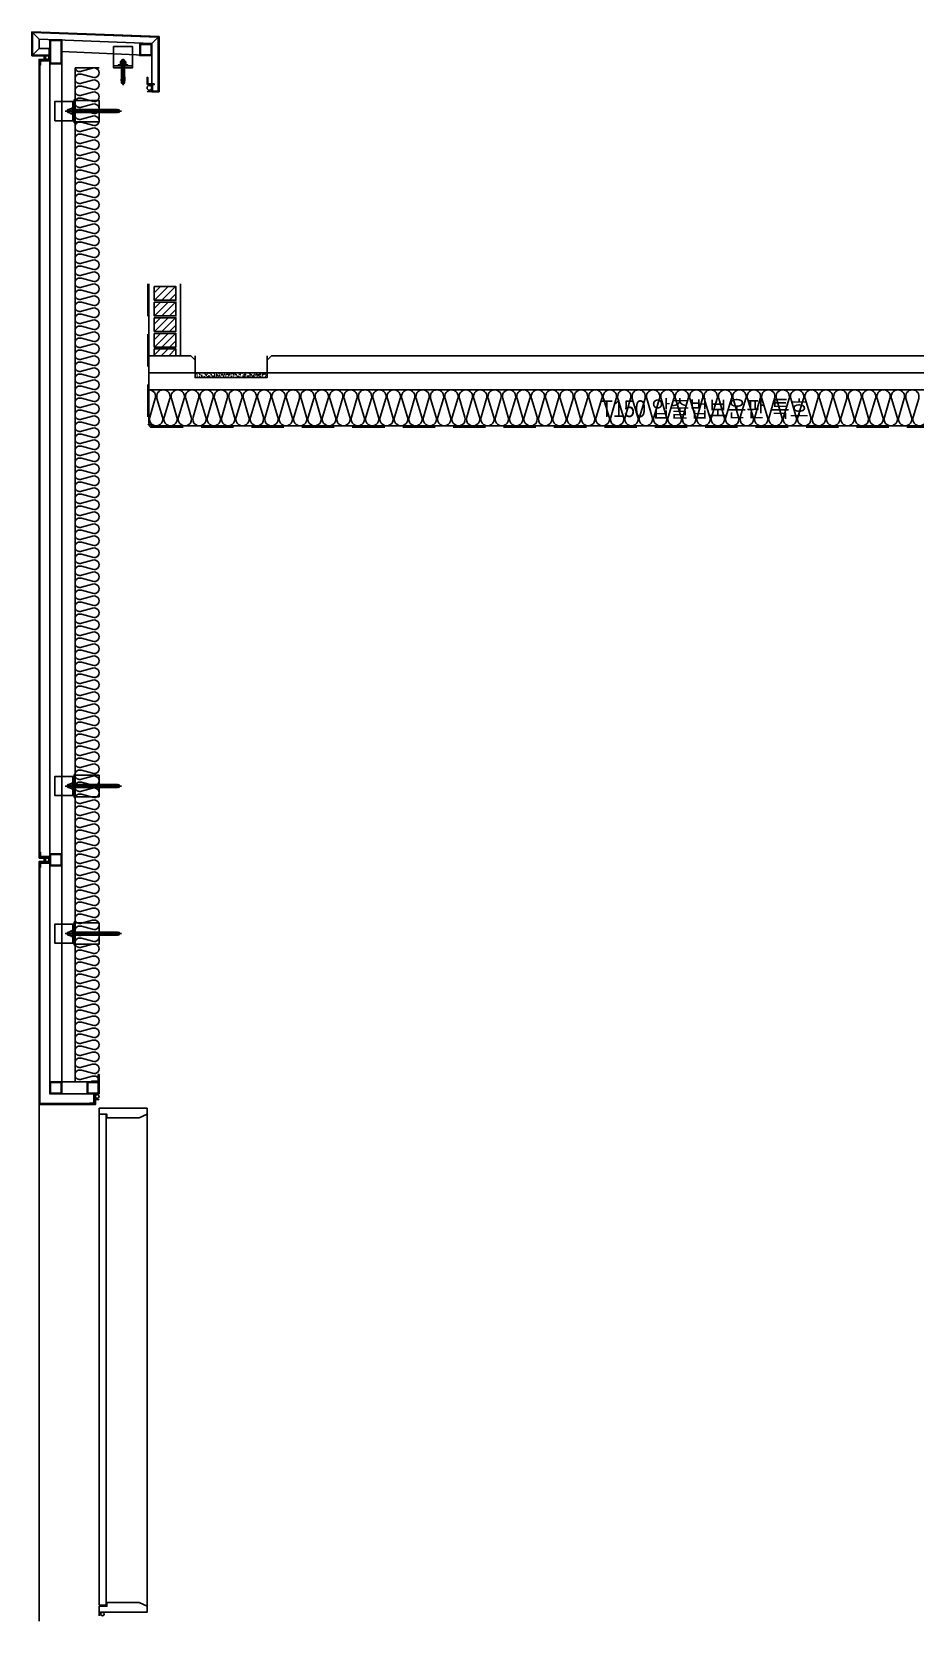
# Model space of a CAD drawing. Header units: millimetres. Extents: x 17311 to 801382, y -242618 to -104888.
# Drawn here: x 363581 to 367261, y -160952 to -154329 of the extents above; entities that cross this region are included whole.
import ezdxf
from ezdxf.enums import TextEntityAlignment as Align

# ---------------------------------------------------------------- set-up
doc = ezdxf.new("R2010")
doc.units = ezdxf.units.MM
doc.header["$LTSCALE"] = 250
doc.linetypes.add('HID', pattern=[2.8, 1.8, -1])
for name, color, linetype in [('0-Sheet', 7, 'Continuous'), ('A-DOOR', 4, 'Continuous'), ('A-ELE8', 8, 'Continuous'), ('A-ETC-8', 8, 'Continuous'), ('A-FIN', 6, 'Continuous'), ('A-FIN-8', 8, 'Continuous'), ('A-FIN-9', 7, 'Continuous'), ('A-HAT', 252, 'Continuous'), ('A-HAT-9', 9, 'Continuous'), ('A-HAT-WIREMESH', 9, 'g_mesh'), ('A-WALL', 3, 'Continuous'), ('A-WP', 1, 'HID'), ('ISL', 251, 'Continuous')]:
    doc.layers.add(name, color=color, linetype=linetype)
doc.layers.add('NOPLOT', color=191, linetype='Continuous', plot=False)
doc.layers.add('NOPLOT-단열', color=225, linetype='Continuous', plot=False)
doc.styles.add('Gdim', font='')
doc.styles.get('Gdim').set_extended_font_data('Dotum')
doc.linetypes.add('g_mesh', pattern='A,10,-0.8,["X",Gdim,S=0.6,R=0,X=-0.15,Y=-0.3],-0.8', length=11.6)

# ---------------------------------------------------------------- blocks, each defined once
blk = doc.blocks.new('너트 M12')
for p, q in [((-9, 0), (9, 0)), ((-9.5, -9), (-9.5, -0.5)), ((9, -9.5), (-9, -9.5)), ((0, -8.3), (0, -1.2)), ((9.5, -0.5), (9.5, -9))]:
    blk.add_line(p, q)
for centre, start, end in [((-9, -0.5), 90, 180), ((-9, -9), 180, 270), ((9, -0.5), 0, 90), ((9, -9), 270, 0)]:
    blk.add_arc(centre, 0.5, start, end)
at = {"extrusion": (0, 0, -1)}
for centre, major_axis, ratio, start_param, end_param in [((-4.8, -0.9), (-4.75, 0.31), 0.185359, -0.024388, 3.141593), ((4.8, -0.9), (4.75, 0.31), 0.185108, 3.141593, 6.30754), ((-4.8, -8.6), (4.75, 0.31), 0.187111, 0, 3.166211), ((4.8, -8.6), (-4.75, 0.31), 0.185991, 3.117121, 6.283185)]:
    blk.add_ellipse(centre, major_axis=major_axis, ratio=ratio, start_param=start_param, end_param=end_param, dxfattribs=at)
blk = doc.blocks.new('A$C4fb6b26a')
at = {"layer": 'A-ETC-8'}
for p, q in [((-277.5, -40), (-42.5, -40)), ((-267.5, -35.5), (-267.5, -44.5)), ((-265.5, -34), (-266, -34)), ((-266, -46), (-265.5, -46)), ((-254.5, -35.5), (-265.5, -34)), ((-265.5, -46), (-254.5, -44.5)), ((-260.1, -34.8), (-260.1, -36.5)), ((-260.1, -43.5), (-260.1, -45.2)), ((-259.6, -37.3), (-257.8, -38.5)), ((-259.6, -42.7), (-257.8, -41.5)), ((-244.1, -33.8), (-259.1, -33.8)), ((-259.1, -46.2), (-244.1, -46.2)), ((-249.6, -39), (-256.2, -39)), ((-249.6, -41), (-256.2, -41)), ((-254.5, -35.5), (-240.5, -35.5)), ((-254.5, -44.5), (-240.5, -44.5)), ((-249.1, -38.5), (-249.1, -38)), ((-249.1, -42), (-249.1, -41.5)), ((-245.1, -42), (-245.1, -38)), ((-244.1, -33.8), (-241.1, -33.8)), ((-244.1, -46.2), (-241.1, -46.2)), ((-241.1, -33.8), (-241.1, -46.2)), ((-240.5, -46), (-240.5, -34)), ((-237.5, -34), (-240.5, -34)), ((-240.5, -46), (-237.5, -46)), ((-237.5, -46), (-237.5, -34)), ((-183.5, -34), (-237.5, -34)), ((-237.5, -46), (-183.5, -46)), ((-183.5, -34), (-74, -34)), ((-74, -46), (-183.5, -46)), ((-80, 0), (-80, -80)), ((-62.7, -44.5), (-52.5, -44.5)), ((-62.5, -34), (-54, -34)), ((-62.5, -35.5), (-52.5, -35.5)), ((-62.5, -46), (-54, -46)), ((-54, -46), (-54, -34)), ((-52.5, -35.5), (-54, -34)), ((-52.5, -44.5), (-54, -46)), ((-52.5, -44.5), (-52.5, -35.5))]:
    blk.add_line(p, q, dxfattribs=at)
for points in [[(-83.5, 4.5), (-83.5, -84.5), (-183.5, -84.5), (-183.5, 4.5)], [(-80, -80), (-74, -80), (-74, 0), (-80, 0)], [(-74, -25), (-74, -55), (-72, -55), (-72, -25)]]:
    blk.add_lwpolyline(points, close=True, dxfattribs=at)
blk.add_lwpolyline([(-80, 7.5), (-80, -87.5, -0.414214), (-81, -88.5), (-83.5, -88.5), (-83.5, 8.5), (-81, 8.5, -0.414214)], format="xyb", close=True, dxfattribs=at)
blk.add_lwpolyline([(-80, -80), (0, -80), (0, 0), (-80, 0)], dxfattribs=at)
for centre, radius, start, end in [((-266, -35.5), 1.5, 90, 180), ((-266, -44.5), 1.5, 180, 270), ((-259.1, -34.8), 1, 90, 180), ((-259.1, -36.5), 1, 180, 236.30993), ((-259.1, -43.5), 1, 123.69007, 180), ((-259.1, -45.2), 1, 180, 270), ((-256.2, -36), 3, 236.30993, 270), ((-256.2, -44), 3, 90, 123.69007), ((-249.6, -38.5), 0.5, 270, 0), ((-249.6, -41.5), 0.5, 0, 90), ((-247.1, -38), 2, 90, 180), ((-247.1, -42), 2, 180, 270), ((-247.1, -38), 2, 0, 90), ((-247.1, -42), 2, 270, 0)]:
    blk.add_arc(centre, radius, start, end, dxfattribs=at)
at = {"layer": 'A-ETC-8', "xscale": -1, "rotation": 90}
blk.add_blockref('너트 M12', (-72, -40), dxfattribs=at)
blk = doc.blocks.new('A$Cab6a45e4')
at = {"layer": 'A-HAT-9'}
h = blk.add_hatch(dxfattribs=at)
h.set_pattern_fill('AR-SAND', color=256, scale=0.3)
h.set_pattern_definition([(37.5, (-113396.389, 321984.363), (-0.4800094, 14.6823971), [0, -11.5824, 0, -12.954, 0, -12.3825]), (7.5, (-113396.389, 321984.363), (13.4856985, 21.504753), [0, -6.2484, 0, -10.4394, 0, -4.0005]), (327.5, (-113405.761, 321984.363), (23.7297711, 0.04311554), [0, -3.81, 0, -13.716, 0, -17.907]), (317.5, (-113405.761, 321984.363), (22.9066936, 6.6878797), [0, -1.905, 0, -8.9916, 0, -10.287])])
h.paths.add_polyline_path([(0, 45), (300, 45), (300, 25), (0, 25)])
at = {"layer": 'A-FIN'}
for points in [[(-18, 116), (0, 98), (0, 25), (300, 25), (300, 98), (318, 116)], [(0, 45), (300, 45)]]:
    blk.add_lwpolyline(points, dxfattribs=at)
at = {"layer": 'NOPLOT'}
for p, q in [((0, 98), (0, 116)), ((300, 98), (300, 116))]:
    blk.add_line(p, q, dxfattribs=at)
blk = doc.blocks.new('A$C632c858f')
at = {"layer": 'A-ETC-8'}
blk.add_arc((-2.8, 0), 24, 341.82483, 18.17517, dxfattribs=at)
blk.add_ellipse((34, 0), major_axis=(7.59, 0), ratio=0.987937, dxfattribs=at)
blk = doc.blocks.new('A$Cae507117')
at = {"layer": 'A-ETC-8'}
for points in [[(-50, 0), (-50, -50), (0, -50), (0, 0)], [(-46.8, -3.2), (-46.8, -46.8), (-3.2, -46.8), (-3.2, -3.2)]]:
    blk.add_lwpolyline(points, close=True, dxfattribs=at)
blk = doc.blocks.new('M12-STUD ANCHOR')
at = {"layer": 'A-ETC-8'}
for p, q in [((17.8, 33.7), (17.8, 40.7)), ((28.2, 30.2), (18, 31.2)), ((18, 28.2), (18, 31.2)), ((18, 31.2), (29.2, 31.2)), ((28.2, 27.2), (18, 28.2)), ((28.7, 42.2), (19.2, 42.2)), ((28.7, 32.2), (19.2, 32.2)), ((22.7, 48), (23.9, 49.2)), ((34.7, 48), (22.7, 48)), ((22.7, -20.8), (22.7, 48)), ((23.3, 33.7), (23.3, 40.7)), ((33.5, 49.2), (23.9, 49.2)), ((23.9, -20.8), (23.9, 49.2)), ((28.2, 27.2), (28.2, 30.2)), ((39.5, 28.2), (28.2, 28.2)), ((28.7, 54.2), (28.7, -55.8)), ((28.7, 42.2), (38.2, 42.2)), ((28.7, 32.2), (38.2, 32.2)), ((29.2, 29.2), (29.2, 32.2)), ((39.5, 31.2), (29.2, 32.2)), ((39.5, 28.2), (29.2, 29.2)), ((33.5, 49.2), (34.7, 48)), ((33.5, -20.8), (33.5, 49.2)), ((34.2, 33.7), (34.2, 40.7)), ((34.7, -20.8), (34.7, 48)), ((39.5, 28.2), (39.5, 31.2)), ((39.7, 33.7), (39.7, 40.7)), ((20.5, -38.8), (21.7, -20.8)), ((28.7, -38.8), (20.5, -38.8)), ((21.7, -20.8), (24.3, -20.8)), ((22.7, -18.4), (34.7, -18.4)), ((22.7, -38.8), (22.7, -48.4)), ((22.7, -41.2), (34.7, -41.2)), ((22.7, -42.4), (34.7, -42.4)), ((22.7, -48.4), (28.7, -48.4)), ((28.7, -50.8), (22.7, -48.4)), ((28.7, -20.8), (24.8, -20.8)), ((25.8, -32.3), (32, -26.1)), ((26.2, -32.6), (32.3, -26.5)), ((31.1, -35.9), (27.5, -35.9)), ((31.1, -36.4), (27.5, -36.4)), ((35.7, -20.8), (28.7, -20.8)), ((31.1, -38.8), (28.7, -38.8)), ((28.7, -50.8), (34.7, -48.4)), ((34.7, -48.4), (28.7, -48.4)), ((32.3, -38.8), (36.9, -38.8)), ((34.7, -38.8), (34.7, -48.4)), ((36.9, -38.8), (35.7, -20.8))]:
    blk.add_line(p, q, dxfattribs=at)
for centre, radius, start, end in [((19.2, 40.7), 1.47, 90, 180), ((19.2, 33.7), 1.47, 180, 270), ((21.8, 40.7), 1.47, 360, 90), ((21.8, 33.7), 1.47, 270, 360), ((24.7, 40.7), 1.47, 90, 180), ((24.7, 33.7), 1.47, 180, 270), ((32.8, 40.7), 1.47, 360, 90), ((32.8, 33.7), 1.47, 270, 360), ((35.7, 40.7), 1.47, 90, 180), ((35.7, 33.7), 1.47, 180, 270), ((38.2, 40.7), 1.47, 360, 90), ((38.2, 33.7), 1.47, 270, 360), ((27.7, -21.9), 3.6, 161.96222, 315), ((27.7, -21.9), 3.12, 159.06665, 315), ((27.5, -34), 2.4, 135, 270), ((27.5, -34), 1.92, 135, 270), ((31.1, -25.3), 1.68, 315, 135), ((31.1, -25.3), 1.2, 315, 135), ((31.1, -37.6), 1.68, 314.41531, 90), ((31.1, -37.6), 1.2, 270, 90)]:
    blk.add_arc(centre, radius, start, end, dxfattribs=at)
blk = doc.blocks.new('A$C7453124a')
at = {"layer": 'A-ETC-8'}
for points in [[(-40, 88.4), (40, 88.4), (40, 0), (-40, 0)], [(-40, 8), (-40, 0), (40, 0), (40, 8)], [(-20, 8), (20, 8), (20, 12), (-20, 12)]]:
    blk.add_lwpolyline(points, close=True, dxfattribs=at)
blk.add_blockref('M12-STUD ANCHOR', (-28.7, -16.2), dxfattribs=at)
blk = doc.blocks.new('A$C74a2a393')
at = {"layer": 'A-ETC-8', "elevation": 0}
for points in [[(-50, -100), (-50, 0), (0, 0), (0, -100)], [(-46.8, -96.8), (-46.8, -3.2), (-3.2, -3.2), (-3.2, -96.8)]]:
    blk.add_lwpolyline(points, close=True, dxfattribs=at)
blk = doc.blocks.new('A$C6ecdb22c')
at = {"layer": '0-Sheet'}
for p, q in [((247, -97), (247, 127.1)), ((250, 130), (250, -100)), ((208, -73), (208, -70)), ((208, -70), (220, -70)), ((220, -73), (208, -73)), ((220, -100), (220, -73)), ((250, -100), (220, -100)), ((223, -70), (223, -97)), ((223, -97), (247, -97))]:
    blk.add_line(p, q, dxfattribs=at)
at = {"layer": 'A-ETC-8'}
for p, q in [((-250, 119.2), (-277, 147)), ((-277, 53), (-250, 80)), ((220, 100.9), (-250, 119.2)), ((-208, 53), (-208, 80)), ((218.5, 50.9), (-155, 67.8)), ((220, 100.9), (247, 127)), ((220, 50.9), (220, -70))]:
    blk.add_line(p, q, dxfattribs=at)
blk.add_lwpolyline([(-208, 80), (-250, 80), (-250, 119.2)], dxfattribs=at)
blk.add_lwpolyline([(-242, 31), (-207, 31), (-207, 42), (-205, 42), (-205, 29), (-240.3, 29, -0.226541), (-244, 25.3), (-244, 10.6), (-246, 10.6), (-246, 27, 0.414214)], format="xyb", close=True, dxfattribs=at)
blk.add_lwpolyline([(200, -70), (230, -70), (230, -67), (203, -67), (203, -40), (200, -40)], close=True, dxfattribs=at)
blk.add_arc((210, -163.7), 64.5, 81.08429, 98.91571, dxfattribs=at)
blk.add_ellipse((210, -83.5), major_axis=(0, 10), ratio=0.999542, dxfattribs=at)
at = {"layer": 'A-FIN-9'}
for p, q in [((-280, 50), (-280, 150)), ((-280, 150), (250, 130)), ((247, 127), (-277, 147)), ((-277, 147), (-277, 53)), ((-208, 50), (-280, 50)), ((-277, 53), (-205, 53)), ((-208, 43), (-208, 50)), ((-205, 43), (-208, 43)), ((-205, 53), (-205, 43))]:
    blk.add_line(p, q, dxfattribs=at)
at = {"layer": 'A-ETC-8'}
for name, p in [('A$C74a2a393', (-155, 116.6)), ('A$C7453124a', (100, 0)), ('A$Cae507117', (220, 100.9))]:
    blk.add_blockref(name, p, dxfattribs=at)
at = {"layer": 'A-ETC-8', "xscale": -1, "rotation": 180}
blk.add_blockref('A$C632c858f', (-250, 42.5), dxfattribs=at)

msp = doc.modelspace()

# ---------------------------------------------------------------- hatches: boundary and pattern name
at = {"layer": 'A-HAT', "lineweight": -3}
h = msp.add_hatch(dxfattribs=at)
h.set_pattern_fill('ANSI31', color=256, scale=7, style=0)
h.set_pattern_definition([(45, (280160.843, -153069.361), (-15.715448, 15.715448), [])])
h.paths.add_polyline_path([(364180.7, -155391), (364090.7, -155391), (364090.7, -155448), (364180.7, -155448)])
h = msp.add_hatch(dxfattribs=at)
h.set_pattern_fill('ANSI31', color=256, scale=7, style=0)
h.set_pattern_definition([(45, (280160.843, -153134.361), (-15.715448, 15.715448), [])])
h.paths.add_polyline_path([(364180.7, -155456), (364090.7, -155456), (364090.7, -155513), (364180.7, -155513)])
h = msp.add_hatch(dxfattribs=at)
h.set_pattern_fill('ANSI31', color=256, scale=7, style=0)
h.set_pattern_definition([(45, (280160.843, -153199.361), (-15.715448, 15.715448), [])])
h.paths.add_polyline_path([(364180.7, -155521), (364090.7, -155521), (364090.7, -155578), (364180.7, -155578)])
h = msp.add_hatch(dxfattribs=at)
h.set_pattern_fill('ANSI31', color=256, scale=7, style=0)
h.set_pattern_definition([(45, (280160.843, -153264.361), (-15.715448, 15.715448), [])])
h.paths.add_polyline_path([(364180.7, -155586), (364090.7, -155586), (364090.7, -155643), (364180.7, -155643)])
h = msp.add_hatch(dxfattribs=at)
h.set_pattern_fill('ANSI31', color=256, scale=7, style=0)
h.set_pattern_definition([(45, (280160.843, -153329.361), (-15.715448, 15.715448), [])])
h.paths.add_polyline_path([(364180.7, -155651), (364090.7, -155651), (364090.7, -155679.5), (364180.7, -155679.5)])

# ---------------------------------------------------------------- linework, layer by layer
at = {"layer": 'A-DOOR', "linetype": 'Continuous'}
for points in [[(363860.7, -158839.5), (363893.7, -158839.5), (363893.7, -158854.5), (364027.7, -158854.5), (364060.7, -158839.5), (364060.7, -158814.5), (363860.7, -158814.5)], [(363860.7, -160884.5), (363890.7, -160884.5), (363890.7, -158839.5), (363860.7, -158839.5)], [(363860.7, -160889.5), (363893.7, -160889.5), (363893.7, -160874.5), (364027.7, -160874.5), (364060.7, -160889.5), (364060.7, -160914.5), (363860.7, -160914.5)]]:
    msp.add_lwpolyline(points, close=True, dxfattribs=at)
at = {"layer": 'A-ELE8', "elevation": 0}
msp.add_lwpolyline([(363610.7, -158799.5), (363610.7, -160952)], dxfattribs=at)
at = {"layer": 'A-ELE8'}
msp.add_lwpolyline([(364060.7, -158814.5), (364060.7, -160914.5)], dxfattribs=at)
at = {"layer": 'A-ETC-8'}
for p, q in [((363655.7, -154462.9, 0), (363655.7, -158704.5, 0)), ((363705.7, -154462.9, 0), (363705.7, -158704.5, 0)), ((363705.7, -158704.5, 0), (363810.7, -158704.5, 0)), ((363705.7, -158754.5, 0), (363810.7, -158754.5, 0))]:
    msp.add_line(p, q, dxfattribs=at)
at = {"layer": 'A-ETC-8', "elevation": 0}
for points in [[(363618.7, -154448.5), (363653.7, -154448.5), (363653.7, -154437.5), (363655.7, -154437.5), (363655.7, -154450.5), (363620.3, -154450.5, -0.226541), (363616.7, -154454.1), (363616.7, -154469.2), (363614.7, -154469.2), (363614.7, -154452.5, 0.414214)], [(363841.7, -158791.5), (363841.7, -158756.5), (363852.7, -158756.5), (363852.7, -158754.5), (363839.7, -158754.5), (363839.7, -158789.8, 0.226541), (363836, -158793.5), (363821.3, -158793.5), (363821.3, -158795.5), (363837.7, -158795.5, -0.414214)]]:
    msp.add_lwpolyline(points, format="xyb", close=True, dxfattribs=at)
at = {"layer": 'A-ETC-8'}
for points in [[(363618.6, -157768), (363653.7, -157768), (363653.7, -157779), (363655.7, -157779), (363655.7, -157766), (363620.3, -157766, 0.226541), (363616.6, -157762.3), (363616.6, -157747.6), (363614.6, -157747.6), (363614.6, -157764, -0.414214)], [(363618.6, -157791), (363653.7, -157791), (363653.7, -157780), (363655.7, -157780), (363655.7, -157793), (363620.3, -157793, -0.226541), (363616.6, -157796.6), (363616.6, -157811.3), (363614.6, -157811.3), (363614.6, -157795, 0.414214)]]:
    msp.add_lwpolyline(points, format="xyb", close=True, dxfattribs=at)
at = {"layer": 'A-ETC-8', "elevation": 0}
msp.add_lwpolyline([(363860.7, -158704.5), (363830.7, -158704.5), (363830.7, -158701.5), (363857.7, -158701.5), (363857.7, -158674.5), (363860.7, -158674.5)], close=True, dxfattribs=at)
at = {"layer": 'A-ETC-8'}
msp.add_arc((363840.2, -160922), 21.8, 339.90916, 20.09084, dxfattribs=at)
msp.add_ellipse((363874.7, -160922), major_axis=(7.59, 0), ratio=0.987937, dxfattribs=at)
at = {"layer": 'A-FIN'}
for p, q in [((364200.7, -155679.5, 0), (364200.7, -155379.5, 0)), ((364242.7, -155679.5), (364060.7, -155679.5)), ((370252.7, -155679.5), (364578.7, -155679.5))]:
    msp.add_line(p, q, dxfattribs=at)
at = {"layer": 'A-FIN', "elevation": 0}
for points in [[(363651.7, -154448.5), (363651.7, -154444.5), (363610.7, -154444.5), (363610.7, -157772)], [(363614.7, -157768), (363614.7, -154448.5), (363651.7, -154448.5), (363651.7, -154448.5)], [(363610.7, -157772), (363651.6, -157772), (363651.6, -157768), (363614.7, -157768)], [(363610.7, -158799.5), (363610.7, -157787)], [(363610.7, -157787), (363610.7, -157787), (363651.6, -157787), (363651.6, -157791), (363614.7, -157791)], [(363614.7, -157791), (363614.7, -158795.5), (363841.7, -158795.5), (363841.7, -158758.5), (363845.7, -158758.5), (363845.7, -158799.5), (363610.7, -158799.5)]]:
    msp.add_lwpolyline(points, dxfattribs=at)
at = {"layer": 'A-FIN-8'}
for p, q in [((364068.7, -155379.5, 0), (364068.7, -155961.3)), ((364068.7, -155379.5, 0), (364068.7, -155961.3)), ((364078.9, -155971.5), (364068.7, -155961.3)), ((364078.9, -155971.5), (370242.4, -155971.5))]:
    msp.add_line(p, q, dxfattribs=at)
at = {"layer": 'A-HAT-WIREMESH', "ltscale": 0.6}
msp.add_line((370252.7, -155750.5), (364068.7, -155750.5), dxfattribs=at)
at = {"layer": 'A-WALL'}
for points in [[(364090.7, -155391), (364090.7, -155448), (364180.7, -155448), (364180.7, -155391)], [(364090.7, -155456), (364090.7, -155513), (364180.7, -155513), (364180.7, -155456)], [(364090.7, -155521), (364090.7, -155578), (364180.7, -155578), (364180.7, -155521)], [(364090.7, -155586), (364090.7, -155643), (364180.7, -155643), (364180.7, -155586)], [(364090.7, -155651), (364090.7, -155679.5), (364180.7, -155679.5), (364180.7, -155651)]]:
    msp.add_lwpolyline(points, close=True, dxfattribs=at)
at = {"layer": 'A-WP', "ltscale": 0.3}
for p, q in [((364063.7, -155379.5, 0), (364063.7, -155964.3)), ((364075.8, -155976.5), (364063.7, -155964.3)), ((364075.8, -155976.5), (370245.5, -155976.5))]:
    msp.add_line(p, q, dxfattribs=at)
at = {"layer": 'ISL'}
for p, q in [((363760.7, -158704.5), (363760.7, -154479.5)), ((363860.7, -154479.5), (363760.7, -154479.5)), ((364068.7, -155821.5), (370252.7, -155821.5))]:
    msp.add_line(p, q, dxfattribs=at)
for points in [[(363761.1, -154479.5, 0.459569), (363787.8, -154494), (363833.6, -154481.6, -1.449198), (363833.6, -154519), (363787.8, -154506.6, 0.524856), (363760.7, -154525.3, 0.524856), (363787.8, -154544), (363833.6, -154531.6, -1.449198), (363833.6, -154569), (363787.8, -154556.6, 0.524856), (363760.7, -154575.3, 0.524856), (363787.8, -154594), (363833.6, -154581.6, -1.449198), (363833.6, -154619), (363787.8, -154606.6, 0.524856), (363760.7, -154625.3, 0.524856), (363787.8, -154644), (363833.6, -154631.6, -1.449198), (363833.6, -154669), (363787.8, -154656.6, 0.524856), (363760.7, -154675.3, 0.524856), (363787.8, -154694), (363833.6, -154681.6, -1.449198), (363833.6, -154719), (363787.8, -154706.6, 0.524856), (363760.7, -154725.3, 0.524856), (363787.8, -154744), (363833.6, -154731.6, -1.449198), (363833.6, -154769), (363787.8, -154756.6, 0.524856), (363760.7, -154775.3, 0.524856), (363787.8, -154794), (363833.6, -154781.6, -1.449198), (363833.6, -154819), (363787.8, -154806.6, 0.524856), (363760.7, -154825.3, 0.524856), (363787.8, -154844), (363833.6, -154831.6, -1.449198), (363833.6, -154869), (363787.8, -154856.6, 0.524856), (363760.7, -154875.3, 0.524856), (363787.8, -154894), (363833.6, -154881.6, -1.449198), (363833.6, -154919), (363787.8, -154906.6, 0.524856), (363760.7, -154925.3, 0.524856), (363787.8, -154944), (363833.6, -154931.6, -1.449198), (363833.6, -154969), (363787.8, -154956.6, 0.524856), (363760.7, -154975.3, 0.524856), (363787.8, -154994), (363833.6, -154981.6, -1.449198), (363833.6, -155019), (363787.8, -155006.6, 0.524856), (363760.7, -155025.3, 0.524856), (363787.8, -155044), (363833.6, -155031.6, -1.449198), (363833.6, -155069), (363787.8, -155056.6, 0.524856), (363760.7, -155075.3, 0.524856), (363787.8, -155094), (363833.6, -155081.6, -1.449198), (363833.6, -155119), (363787.8, -155106.6, 0.524856), (363760.7, -155125.3, 0.524856), (363787.8, -155144), (363833.6, -155131.6, -1.449198), (363833.6, -155169), (363787.8, -155156.6, 0.524856), (363760.7, -155175.3, 0.524856), (363787.8, -155194), (363833.6, -155181.6, -1.449198), (363833.6, -155219), (363787.8, -155206.6, 0.524856), (363760.7, -155225.3, 0.524856), (363787.8, -155244), (363833.6, -155231.6, -1.449198), (363833.6, -155269), (363787.8, -155256.6, 0.524856), (363760.7, -155275.3, 0.524856), (363787.8, -155294), (363833.6, -155281.6, -1.449198), (363833.6, -155319), (363787.8, -155306.6, 0.524856), (363760.7, -155325.3, 0.524856), (363787.8, -155344), (363833.6, -155331.6, -1.449198), (363833.6, -155369), (363787.8, -155356.6, 0.524856), (363760.7, -155375.3, 0.524856), (363787.8, -155394), (363833.6, -155381.6, -1.449198), (363833.6, -155419), (363787.8, -155406.6, 0.524856), (363760.7, -155425.3, 0.524856), (363787.8, -155444), (363833.6, -155431.6, -1.449198), (363833.6, -155469), (363787.8, -155456.6, 0.524856), (363760.7, -155475.3, 0.524856), (363787.8, -155494), (363833.6, -155481.6, -1.449198), (363833.6, -155519), (363787.8, -155506.6, 0.524856), (363760.7, -155525.3, 0.524856), (363787.8, -155544), (363833.6, -155531.6, -1.449198), (363833.6, -155569), (363787.8, -155556.6, 0.524856), (363760.7, -155575.3, 0.524856), (363787.8, -155594), (363833.6, -155581.6, -1.449198), (363833.6, -155619), (363787.8, -155606.6, 0.524856), (363760.7, -155625.3, 0.524856), (363787.8, -155644), (363833.6, -155631.6, -1.449198), (363833.6, -155669), (363787.8, -155656.6, 0.524856), (363760.7, -155675.3, 0.524856), (363787.8, -155694), (363833.6, -155681.6, -1.449198), (363833.6, -155719), (363787.8, -155706.6, 0.519766), (363760.7, -155725)], [(363860.7, -158700.3, 0.525093), (363833.6, -158681.6), (363787.8, -158694, -0.524856), (363760.7, -158675.3, -0.524856), (363787.8, -158656.6), (363833.6, -158669, 1.449198), (363833.6, -158631.6), (363787.8, -158644, -0.524856), (363760.7, -158625.3, -0.524856), (363787.8, -158606.6), (363833.6, -158619, 1.449198), (363833.6, -158581.6), (363787.8, -158594, -0.524856), (363760.7, -158575.3, -0.524856), (363787.8, -158556.6), (363833.6, -158569, 1.449198), (363833.6, -158531.6), (363787.8, -158544, -0.524856), (363760.7, -158525.3, -0.524856), (363787.8, -158506.6), (363833.6, -158519, 1.449198), (363833.6, -158481.6), (363787.8, -158494, -0.524856), (363760.7, -158475.3, -0.524856), (363787.8, -158456.6), (363833.6, -158469, 1.449198), (363833.6, -158431.6), (363787.8, -158444, -0.524856), (363760.7, -158425.3, -0.524856), (363787.8, -158406.6), (363833.6, -158419, 1.449198), (363833.6, -158381.6), (363787.8, -158394, -0.524856), (363760.7, -158375.3, -0.524856), (363787.8, -158356.6), (363833.6, -158369, 1.449198), (363833.6, -158331.6), (363787.8, -158344, -0.524856), (363760.7, -158325.3, -0.524856), (363787.8, -158306.6), (363833.6, -158319, 1.449198), (363833.6, -158281.6), (363787.8, -158294, -0.524856), (363760.7, -158275.3, -0.524856), (363787.8, -158256.6), (363833.6, -158269, 1.449198), (363833.6, -158231.6), (363787.8, -158244, -0.524856), (363760.7, -158225.3, -0.524856), (363787.8, -158206.6), (363833.6, -158219, 1.449198), (363833.6, -158181.6), (363787.8, -158194, -0.524856), (363760.7, -158175.3, -0.524856), (363787.8, -158156.6), (363833.6, -158169, 0.525094), (363860.7, -158150.3, 0.525094), (363833.6, -158131.6), (363787.8, -158144, -0.524856), (363760.7, -158125.3, -0.524856), (363787.8, -158106.6), (363833.6, -158119, 1.449198), (363833.6, -158081.6), (363787.8, -158094, -0.524856), (363760.7, -158075.3, -0.524856), (363787.8, -158056.6), (363833.6, -158069, 1.449198), (363833.6, -158031.6), (363787.8, -158044, -0.524856), (363760.7, -158025.3, -0.524856), (363787.8, -158006.6), (363833.6, -158019, 1.449198), (363833.6, -157981.6), (363787.8, -157994, -0.524856), (363760.7, -157975.3, -0.524856), (363787.8, -157956.6), (363833.6, -157969, 1.449198), (363833.6, -157931.6), (363787.8, -157944, -0.524856), (363760.7, -157925.3, -0.524856), (363787.8, -157906.6), (363833.6, -157919, 1.449198), (363833.6, -157881.6), (363787.8, -157894, -0.524856), (363760.7, -157875.3, -0.524856), (363787.8, -157856.6), (363833.6, -157869, 1.449198), (363833.6, -157831.6), (363787.8, -157844, -0.524856), (363760.7, -157825.3, -0.524856), (363787.8, -157806.6), (363833.6, -157819, 1.449198), (363833.6, -157781.6), (363787.8, -157794, -0.524856), (363760.7, -157775.3, -0.524856), (363787.8, -157756.6), (363833.6, -157769, 1.449198), (363833.6, -157731.6), (363787.8, -157744, -0.524856), (363760.7, -157725.3, -0.524856), (363787.8, -157706.6), (363833.6, -157719, 1.449198), (363833.6, -157681.6), (363787.8, -157694, -0.524856), (363760.7, -157675.3, -0.524856), (363787.8, -157656.6), (363833.6, -157669, 1.449198), (363833.6, -157631.6), (363787.8, -157644, -0.524856), (363760.7, -157625.3, -0.524856), (363787.8, -157606.6), (363833.6, -157619, 1.449198), (363833.6, -157581.6), (363787.8, -157594, -0.524856), (363760.7, -157575.3, -0.524856), (363787.8, -157556.6), (363833.6, -157569, 1.449198), (363833.6, -157531.6), (363787.8, -157544, -0.524856), (363760.7, -157525.3, -0.524856), (363787.8, -157506.6), (363833.6, -157519, 1.449198), (363833.6, -157481.6), (363787.8, -157494, -0.524856), (363760.7, -157475.3, -0.524856), (363787.8, -157456.6), (363833.6, -157469, 1.449198), (363833.6, -157431.6), (363787.8, -157444, -0.524856), (363760.7, -157425.3, -0.524856), (363787.8, -157406.6), (363833.6, -157419, 1.449198), (363833.6, -157381.6), (363787.8, -157394, -0.524856), (363760.7, -157375.3, -0.524856), (363787.8, -157356.6), (363833.6, -157369, 1.449198), (363833.6, -157331.6), (363787.8, -157344, -0.524856), (363760.7, -157325.3, -0.524856), (363787.8, -157306.6), (363833.6, -157319, 1.449198), (363833.6, -157281.6), (363787.8, -157294, -0.524856), (363760.7, -157275.3, -0.524856), (363787.8, -157256.6), (363833.6, -157269, 1.449198), (363833.6, -157231.6), (363787.8, -157244, -0.524856), (363760.7, -157225.3, -0.524856), (363787.8, -157206.6), (363833.6, -157219, 1.449198), (363833.6, -157181.6), (363787.8, -157194, -0.524856), (363760.7, -157175.3, -0.524856), (363787.8, -157156.6), (363833.6, -157169, 1.449198), (363833.6, -157131.6), (363787.8, -157144, -0.524856), (363760.7, -157125.3, -0.524856), (363787.8, -157106.6), (363833.6, -157119, 1.449198), (363833.6, -157081.6), (363787.8, -157094, -0.524856), (363760.7, -157075.3, -0.524856), (363787.8, -157056.6), (363833.6, -157069, 1.449198), (363833.6, -157031.6), (363787.8, -157044, -0.524856), (363760.7, -157025.3, -0.524856), (363787.8, -157006.6), (363833.6, -157019, 1.449198), (363833.6, -156981.6), (363787.8, -156994, -0.524856), (363760.7, -156975.3, -0.524856), (363787.8, -156956.6), (363833.6, -156969, 1.449198), (363833.6, -156931.6), (363787.8, -156944, -0.524856), (363760.7, -156925.3, -0.524856), (363787.8, -156906.6), (363833.6, -156919, 1.449198), (363833.6, -156881.6), (363787.8, -156894, -0.524856), (363760.7, -156875.3, -0.524856), (363787.8, -156856.6), (363833.6, -156869, 1.449198), (363833.6, -156831.6), (363787.8, -156844, -0.524856), (363760.7, -156825.3, -0.524856), (363787.8, -156806.6), (363833.6, -156819, 1.449198), (363833.6, -156781.6), (363787.8, -156794, -0.524856), (363760.7, -156775.3, -0.524856), (363787.8, -156756.6), (363833.6, -156769, 1.449198), (363833.6, -156731.6), (363787.8, -156744, -0.524856), (363760.7, -156725.3, -0.524856), (363787.8, -156706.6), (363833.6, -156719, 1.449198), (363833.6, -156681.6), (363787.8, -156694, -0.524856), (363760.7, -156675.3, -0.524856), (363787.8, -156656.6), (363833.6, -156669, 1.449198), (363833.6, -156631.6), (363787.8, -156644, -0.524856), (363760.7, -156625.3, -0.524856), (363787.8, -156606.6), (363833.6, -156619, 1.449198), (363833.6, -156581.6), (363787.8, -156594, -0.524856), (363760.7, -156575.3, -0.524856), (363787.8, -156556.6), (363833.6, -156569, 1.449198), (363833.6, -156531.6), (363787.8, -156544, -0.524856), (363760.7, -156525.3, -0.524856), (363787.8, -156506.6), (363833.6, -156519, 1.449198), (363833.6, -156481.6), (363787.8, -156494, -0.524856), (363760.7, -156475.3, -0.524856), (363787.8, -156456.6), (363833.6, -156469, 1.449198), (363833.6, -156431.6), (363787.8, -156444, -0.524856), (363760.7, -156425.3, -0.524856), (363787.8, -156406.6), (363833.6, -156419, 1.449198), (363833.6, -156381.6), (363787.8, -156394, -0.524856), (363760.7, -156375.3, -0.524856), (363787.8, -156356.6), (363833.6, -156369, 1.449198), (363833.6, -156331.6), (363787.8, -156344, -0.524856), (363760.7, -156325.3, -0.524856), (363787.8, -156306.6), (363833.6, -156319, 1.449198), (363833.6, -156281.6), (363787.8, -156294, -0.524856), (363760.7, -156275.3, -0.524856), (363787.8, -156256.6), (363833.6, -156269, 1.449198), (363833.6, -156231.6), (363787.8, -156244, -0.524856), (363760.7, -156225.3, -0.524856), (363787.8, -156206.6), (363833.6, -156219, 1.449198), (363833.6, -156181.6), (363787.8, -156194, -0.524856), (363760.7, -156175.3, -0.524856), (363787.8, -156156.6), (363833.6, -156169, 1.449198), (363833.6, -156131.6), (363787.8, -156144, -0.524856), (363760.7, -156125.3, -0.524856), (363787.8, -156106.6), (363833.6, -156119, 1.449198), (363833.6, -156081.6), (363787.8, -156094, -0.524856), (363760.7, -156075.3, -0.524856), (363787.8, -156056.6), (363833.6, -156069, 1.449198), (363833.6, -156031.6), (363787.8, -156044, -0.524856), (363760.7, -156025.3, -0.524856), (363787.8, -156006.6), (363833.6, -156019, 1.449198), (363833.6, -155981.6), (363787.8, -155994, -0.524856), (363760.7, -155975.3, -0.524856), (363787.8, -155956.6), (363833.6, -155969, 1.449198), (363833.6, -155931.6), (363787.8, -155944, -0.524856), (363760.7, -155925.3, -0.524856), (363787.8, -155906.6), (363833.6, -155919, 1.449198), (363833.6, -155881.6), (363787.8, -155894, -0.524856), (363760.7, -155875.3, -0.524856), (363787.8, -155856.6), (363833.6, -155869, 1.449198), (363833.6, -155831.6), (363787.8, -155844, -0.524856), (363760.7, -155825.3, -0.524856), (363787.8, -155806.6), (363833.6, -155819, 1.449198), (363833.6, -155781.6), (363787.8, -155794, -0.524856), (363760.7, -155775.3, -0.524856), (363787.8, -155756.6), (363833.6, -155769, 1.449198), (363833.6, -155731.6), (363787.8, -155744, -0.524856), (363760.7, -155725.3, -0.524856), (363787.8, -155706.6), (363833.6, -155719, 1.449198), (363833.6, -155681.6), (363787.8, -155694, -0.524856), (363760.7, -155675.3, -0.524856), (363787.8, -155656.6), (363833.6, -155669, 1.449198), (363833.6, -155631.6), (363787.8, -155644, -0.519766), (363760.7, -155625.6)]]:
    msp.add_lwpolyline(points, format="xyb", dxfattribs=at)
at = {"layer": 'ISL', "elevation": 0}
msp.add_lwpolyline([(364068.7, -155821.5, -0.509267), (364095.2, -155857.8), (364072.2, -155935.1, 1.372593), (364125.2, -155935.1), (364102.2, -155857.8, -0.509267), (364128.7, -155821.5, -0.509267), (364155.2, -155857.8), (364132.2, -155935.1, 1.372593), (364185.2, -155935.1), (364162.2, -155857.8, -0.509267), (364188.7, -155821.5, -0.509267), (364215.2, -155857.8), (364192.2, -155935.1, 1.372593), (364245.2, -155935.1), (364222.2, -155857.8, -0.509267), (364248.7, -155821.5, -0.509267), (364275.2, -155857.8), (364252.2, -155935.1, 1.372593), (364305.2, -155935.1), (364282.2, -155857.8, -0.509267), (364308.7, -155821.5, -0.509267), (364335.2, -155857.8), (364312.2, -155935.1, 1.372593), (364365.2, -155935.1), (364342.2, -155857.8, -0.509267), (364368.7, -155821.5, -0.509267), (364395.2, -155857.8), (364372.2, -155935.1, 1.372593), (364425.2, -155935.1), (364402.2, -155857.8, -0.509267), (364428.7, -155821.5, -0.509267), (364455.2, -155857.8), (364432.2, -155935.1, 1.372593), (364485.2, -155935.1), (364462.2, -155857.8, -0.509267), (364488.7, -155821.5, -0.509267), (364515.2, -155857.8), (364492.2, -155935.1, 1.372593), (364545.2, -155935.1), (364522.2, -155857.8, -0.509267), (364548.7, -155821.5, -0.509267), (364575.2, -155857.8), (364552.2, -155935.1, 1.372593), (364605.2, -155935.1), (364582.2, -155857.8, -0.509267), (364608.7, -155821.5, -0.509267), (364635.2, -155857.8), (364612.2, -155935.1, 1.372593), (364665.2, -155935.1), (364642.2, -155857.8, -0.509267), (364668.7, -155821.5, -0.509267), (364695.2, -155857.8), (364672.2, -155935.1, 1.372593), (364725.2, -155935.1), (364702.2, -155857.8, -0.509267), (364728.7, -155821.5, -0.509267), (364755.2, -155857.8), (364732.2, -155935.1, 1.372593), (364785.2, -155935.1), (364762.2, -155857.8, -0.509267), (364788.7, -155821.5, -0.509267), (364815.2, -155857.8), (364792.2, -155935.1, 1.372593), (364845.2, -155935.1), (364822.2, -155857.8, -0.509267), (364848.7, -155821.5, -0.509267), (364875.2, -155857.8), (364852.2, -155935.1, 1.372593), (364905.2, -155935.1), (364882.2, -155857.8, -0.509267), (364908.7, -155821.5, -0.509267), (364935.2, -155857.8), (364912.2, -155935.1, 1.372593), (364965.2, -155935.1), (364942.2, -155857.8, -0.509267), (364968.7, -155821.5, -0.509267), (364995.2, -155857.8), (364972.2, -155935.1, 1.372593), (365025.2, -155935.1), (365002.2, -155857.8, -0.509267), (365028.7, -155821.5, -0.509267), (365055.2, -155857.8), (365032.2, -155935.1, 1.372593), (365085.2, -155935.1), (365062.2, -155857.8, -0.509267), (365088.7, -155821.5, -0.509267), (365115.2, -155857.8), (365092.2, -155935.1, 1.372593), (365145.2, -155935.1), (365122.2, -155857.8, -0.509267), (365148.7, -155821.5, -0.509267), (365175.2, -155857.8), (365152.2, -155935.1, 1.372593), (365205.2, -155935.1), (365182.2, -155857.8, -0.509267), (365208.7, -155821.5, -0.509267), (365235.2, -155857.8), (365212.2, -155935.1, 1.372593), (365265.2, -155935.1), (365242.2, -155857.8, -0.509267), (365268.7, -155821.5, -0.509267), (365295.2, -155857.8), (365272.2, -155935.1, 1.372593), (365325.2, -155935.1), (365302.2, -155857.8, -0.509267), (365328.7, -155821.5, -0.509267), (365355.2, -155857.8), (365332.2, -155935.1, 1.372593), (365385.2, -155935.1), (365362.2, -155857.8, -0.509267), (365388.7, -155821.5, -0.509267), (365415.2, -155857.8), (365392.2, -155935.1, 1.372593), (365445.2, -155935.1), (365422.2, -155857.8, -0.509267), (365448.7, -155821.5, -0.509267), (365475.2, -155857.8), (365452.2, -155935.1, 1.372593), (365505.2, -155935.1), (365482.2, -155857.8, -0.509267), (365508.7, -155821.5, -0.509267), (365535.2, -155857.8), (365512.2, -155935.1, 1.372593), (365565.2, -155935.1), (365542.2, -155857.8, -0.509267), (365568.7, -155821.5, -0.509267), (365595.2, -155857.8), (365572.2, -155935.1, 1.372593), (365625.2, -155935.1), (365602.2, -155857.8, -0.509267), (365628.7, -155821.5, -0.509267), (365655.2, -155857.8), (365632.2, -155935.1, 1.372593), (365685.2, -155935.1), (365662.2, -155857.8, -0.509267), (365688.7, -155821.5, -0.509267), (365715.2, -155857.8), (365692.2, -155935.1, 1.372593), (365745.2, -155935.1), (365722.2, -155857.8, -0.509267), (365748.7, -155821.5, -0.509267), (365775.2, -155857.8), (365752.2, -155935.1, 1.372593), (365805.2, -155935.1), (365782.2, -155857.8, -0.509267), (365808.7, -155821.5, -0.509267), (365835.2, -155857.8), (365812.2, -155935.1, 1.372593), (365865.2, -155935.1), (365842.2, -155857.8, -0.509267), (365868.7, -155821.5, -0.509267), (365895.2, -155857.8), (365872.2, -155935.1, 1.372593), (365925.2, -155935.1), (365902.2, -155857.8, -0.509267), (365928.7, -155821.5, -0.509267), (365955.2, -155857.8), (365932.2, -155935.1, 1.372593), (365985.2, -155935.1), (365962.2, -155857.8, -0.509267), (365988.7, -155821.5, -0.509267), (366015.2, -155857.8), (365992.2, -155935.1, 1.372593), (366045.2, -155935.1), (366022.2, -155857.8, -0.509267), (366048.7, -155821.5, -0.509267), (366075.2, -155857.8), (366052.2, -155935.1, 1.372593), (366105.2, -155935.1), (366082.2, -155857.8, -0.509267), (366108.7, -155821.5, -0.509267), (366135.2, -155857.8), (366112.2, -155935.1, 1.372593), (366165.2, -155935.1), (366142.2, -155857.8, -0.509267), (366168.7, -155821.5, -0.509267), (366195.2, -155857.8), (366172.2, -155935.1, 1.372593), (366225.2, -155935.1), (366202.2, -155857.8, -0.509267), (366228.7, -155821.5, -0.509267), (366255.2, -155857.8), (366232.2, -155935.1, 1.372593), (366285.2, -155935.1), (366262.2, -155857.8, -0.509267), (366288.7, -155821.5, -0.509267), (366315.2, -155857.8), (366292.2, -155935.1, 1.372593), (366345.2, -155935.1), (366322.2, -155857.8, -0.509267), (366348.7, -155821.5, -0.509267), (366375.2, -155857.8), (366352.2, -155935.1, 1.372593), (366405.2, -155935.1), (366382.2, -155857.8, -0.509267), (366408.7, -155821.5, -0.509267), (366435.2, -155857.8), (366412.2, -155935.1, 1.372593), (366465.2, -155935.1), (366442.2, -155857.8, -0.509267), (366468.7, -155821.5, -0.509267), (366495.2, -155857.8), (366472.2, -155935.1, 1.372593), (366525.2, -155935.1), (366502.2, -155857.8, -0.509267), (366528.7, -155821.5, -0.509267), (366555.2, -155857.8), (366532.2, -155935.1, 1.372593), (366585.2, -155935.1), (366562.2, -155857.8, -0.509267), (366588.7, -155821.5, -0.509267), (366615.2, -155857.8), (366592.2, -155935.1, 1.372593), (366645.2, -155935.1), (366622.2, -155857.8, -0.509267), (366648.7, -155821.5, -0.509267), (366675.2, -155857.8), (366652.2, -155935.1, 1.372593), (366705.2, -155935.1), (366682.2, -155857.8, -0.509267), (366708.7, -155821.5, -0.509267), (366735.2, -155857.8), (366712.2, -155935.1, 1.372593), (366765.2, -155935.1), (366742.2, -155857.8, -0.509267), (366768.7, -155821.5, -0.509267), (366795.2, -155857.8), (366772.2, -155935.1, 1.372593), (366825.2, -155935.1), (366802.2, -155857.8, -0.509267), (366828.7, -155821.5, -0.509267), (366855.2, -155857.8), (366832.2, -155935.1, 1.372593), (366885.2, -155935.1), (366862.2, -155857.8, -0.509267), (366888.7, -155821.5, -0.509267), (366915.2, -155857.8), (366892.2, -155935.1, 1.372593), (366945.2, -155935.1), (366922.2, -155857.8, -0.509267), (366948.7, -155821.5, -0.509267), (366975.2, -155857.8), (366952.2, -155935.1, 1.372593), (367005.2, -155935.1), (366982.2, -155857.8, -0.509267), (367008.7, -155821.5, -0.509267), (367035.2, -155857.8), (367012.2, -155935.1, 1.372593), (367065.2, -155935.1), (367042.2, -155857.8, -0.509267), (367068.7, -155821.5, -0.509267), (367095.2, -155857.8), (367072.2, -155935.1, 1.372593), (367125.2, -155935.1), (367102.2, -155857.8, -0.509267), (367128.7, -155821.5, -0.509267), (367155.2, -155857.8), (367132.2, -155935.1, 1.372593), (367185.2, -155935.1), (367162.2, -155857.8, -0.509267), (367188.7, -155821.5, -0.509267), (367215.2, -155857.8), (367192.2, -155935.1, 1.372593), (367245.2, -155935.1), (367222.2, -155857.8, -0.509267), (367248.7, -155821.5, -0.509267), (367275.2, -155857.8), (367252.2, -155935.1, 1.372593), (367305.2, -155935.1)], format="xyb", dxfattribs=at)

# ---------------------------------------------------------------- block references
at = {"layer": '0-Sheet'}
msp.add_blockref('A$C6ecdb22c', (363860.7, -154479.5), dxfattribs=at)
at = {"layer": 'A-ETC-8', "xscale": -1}
for p in [(363677.2, -154619.9), (363677.2, -158047)]:
    msp.add_blockref('A$C4fb6b26a', p, dxfattribs=at)
at = {"layer": 'A-ETC-8'}
for name, p, rotation in [('A$C4fb6b26a', (363677.2, -157512), 180), ('A$Cae507117', (363810.7, -158704.5, 0), 90)]:
    msp.add_blockref(name, p, dxfattribs=dict(at, rotation=rotation))
for name, p in [('A$C632c858f', (363610.7, -157779.5)), ('A$Cae507117', (363705.7, -158704.5, 0))]:
    msp.add_blockref(name, p, dxfattribs=at)
at = {"layer": 'A-ETC-8', "xscale": -1}
for name, p, rotation in [('A$Cae507117', (363705.7, -157804.5, 0), 180), ('A$C632c858f', (363853.2, -158799.5, 0), 270)]:
    msp.add_blockref(name, p, dxfattribs=dict(at, rotation=rotation))
at = {"layer": 'A-FIN'}
msp.add_blockref('A$Cab6a45e4', (364260.7, -155795.5), dxfattribs=at)

# ---------------------------------------------------------------- texts
at = {"layer": 'NOPLOT-단열', "style": 'Gdim', "width": 0.9}
msp.add_text('T150 압출법보온판 특호', height=70, dxfattribs=at).set_placement((366384, -155899.9), align=Align.MIDDLE_CENTER)

doc.saveas('drawing.dxf')
